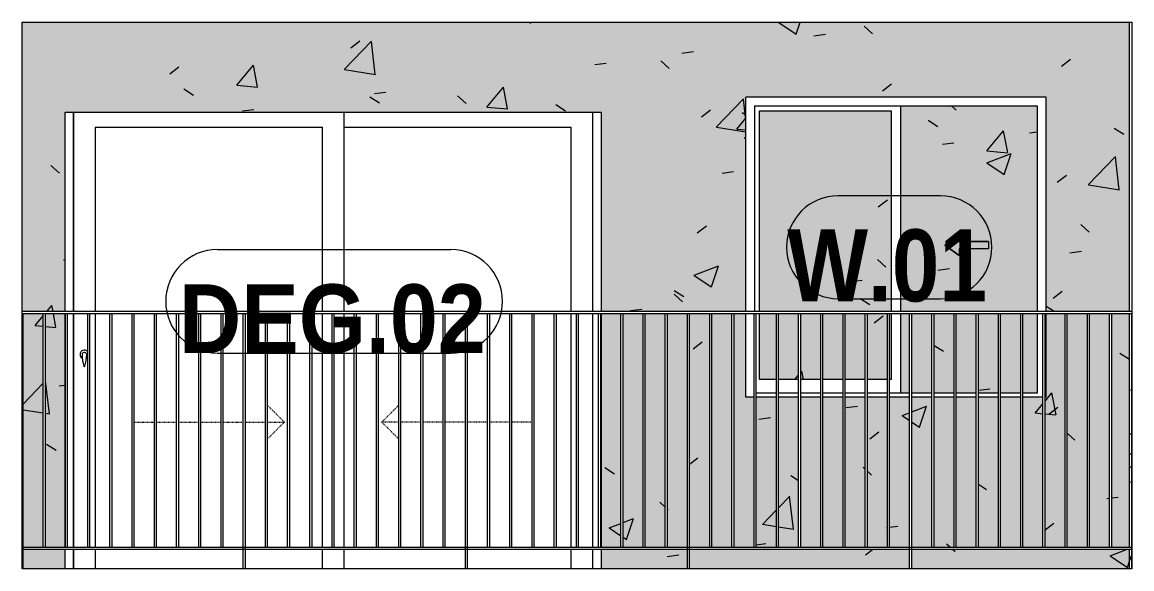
# Model space of a CAD drawing. Header units: millimetres. Extents: x -134153 to 99383, y -5233 to 35400.
# Drawn here: x 30759 to 35934, y 5800 to 8350 of the extents above; entities that cross this region are included whole.
import ezdxf

# ---------------------------------------------------------------- set-up
doc = ezdxf.new("R2010")
doc.units = ezdxf.units.MM
doc.linetypes.add('1 NÉT CALL OUT', pattern=[6, 3, -3])
doc.linetypes.add('Dash', pattern=[6, 3, -3])
for name, color, linetype, lineweight in [('0-2', 250, 'Continuous', 5), ('A-DETL-GENF', 92, 'Continuous', 9), ('A-DETL-GENF-1', 92, '1 NÉT CALL OUT', 9), ('A-DOOR', 31, 'Continuous', 9), ('A-DOOR-FRAM', 31, 'Continuous', 9), ('A-DOOR-HDLN', 31, 'Dash', 9), ('A-DOOR-IDEN', 31, 'Continuous', 9), ('A-FLOR-HRAL', 11, 'Continuous', 9), ('A-GLAZ', 151, 'Continuous', 9), ('A-GLAZ-3', 7, '1 NÉT CALL OUT', 9), ('A-GLAZ-IDEN', 152, 'Continuous', 9), ('A-WALL', 113, 'Continuous', 9), ('A-WALL-PATT-1', 9, 'Continuous', 9), ('I-WALL-1', 7, 'Continuous', 9)]:
    doc.layers.add(name, color=color, linetype=linetype, lineweight=lineweight)
doc.styles.add('Arial_B_1', font='arialbd_0.ttf', dxfattribs={"width": 0.85, "height": 336})
doc.styles.add('Arial_B_2', font='arialbd_0.ttf', dxfattribs={"width": 0.9, "height": 320})
pattern_1 = [(50, (82572.6, 0), (1165.98, -102.01), [121.92, -1341.12]), (355, (82572.6, 0), (-225.55, 1222.76), [97.54, -1072.9]), (100.451, (82669.8, -8.5), (940.43, 1120.75), [103.62, -1139.78]), (46.184, (82572.6, 325.1), (1734.9, -269.07), [182.88, -2011.68]), (96.636, (82717.2, 302.7), (1519.38, 1583.54), [155.42, -1709.66]), (351.184, (82572.6, 325.1), (1519.4, 1583.52), [146.3, -1609.34]), (21, (82735.2, 243.8), (970.33, -654.5), [121.92, -1341.12]), (326, (82735.2, 243.8), (395.53, 1178.8), [97.54, -1072.9]), (71.451, (82816, 189.3), (1365.87, 524.296), [103.62, -1139.78]), (37.5, (82572.62, 0), (19.767, 541.153), [53.645, -1006.246, 53.645, -1035.507, -1076.96]), (37.5, (82572.62, 0), (19.767, 541.153), [-2149.043, 53.645, -1023.315]), (7.5, (82572.6, 0), (427.646, 641.156), [53.645, -567.334, 53.645, -981.862, -410.464]), (7.5, (82572.6, 0), (427.646, 641.156), [-1656.486, 53.645, -356.82]), (327.5, (82210.1, 0), (867.782, -36.665), [53.645, -352.755, 53.645, -1214.323, -1682.496]), (327.5, (82210.1, 0), (867.782, -36.665), [-1674.37, 53.645, -1628.85]), (317.5, (82047.56, 0), (948.028, 162.73), [53.645, -474.675, 53.645, -788.416, -1194.816]), (317.5, (82047.56, 0), (948.028, 162.73), [-1370.38, 53.645, -1141.17])]
pattern_2 = [(37.5, (82572.62, 0), (-5.1206, 156.6122), [5.364, -118.181, 5.364, -132.812, -132.08]), (37.5, (82572.62, 0), (-5.1206, 156.6122), [-261.722, 5.364, -126.716]), (7.5, (82572.62, 0), (143.847, 229.3842), [5.364, -61.285, 5.364, -105.989, -42.672]), (7.5, (82572.62, 0), (143.847, 229.3842), [-178.003, 5.364, -37.308]), (327.5, (82472.65, 0), (253.1176, 0.4601), [5.364, -35.276, 5.364, -140.94, -191.008]), (327.5, (82472.65, 0), (253.1176, 0.4601), [-186.944, 5.364, -185.644]), (317.5, (82472.65, 0), (244.338, 71.3376), [5.364, -14.956, 5.364, -90.546, -109.728]), (317.5, (82472.65, 0), (244.338, 71.3376), [-116.23, 5.364, -104.364])]

# ---------------------------------------------------------------- blocks, each defined once
blk = doc.blocks.new('NCV_TKTC_TANG 2_rvt-2-TKCS_MẶT ĐỨNG HƯỚNG NAM')
at = {"layer": 'A-WALL-PATT-1'}
h = blk.add_hatch(dxfattribs=at)
h.set_pattern_fill('FP_31', color=256, style=0, pattern_type=2)
h.set_pattern_definition(pattern_1)
h.paths.add_polyline_path([(74254.9, 5800), (74417.1, 5800), (74417.1, 5890), (73401.5, 5890), (73401.5, 5800), (74243.7, 5800)])
h.paths.add_polyline_path([(69257.5, 5800), (69452.6, 5800), (69452.6, 5890), (69257.5, 5890), (69257.5, 5800.4)])
h.paths.add_polyline_path([(72365.5, 5800), (73391.5, 5800), (73391.5, 5890), (72365.5, 5890)])
h.paths.add_polyline_path([(72355.5, 5800), (72355.5, 5890), (71952.6, 5890), (71952.6, 5800)])
h.paths.add_polyline_path([(72261.9, 5900), (72355.5, 5900), (72355.5, 6990), (72261.9, 6990), (72261.9, 6513.3)])
h.paths.add_polyline_path([(72365.5, 5900), (72459.1, 5900), (72459.1, 6990), (72365.5, 6990), (72365.5, 6513.3)])
h.paths.add_polyline_path([(72562.7, 5900), (72562.7, 6990), (72469.1, 6990), (72469.1, 5900)])
h.paths.add_polyline_path([(72572.7, 5900), (72666.3, 5900), (72666.3, 6600), (72627.6, 6600), (72627.6, 6990), (72572.7, 6990), (72572.7, 6513.3)])
h.paths.add_polyline_path([(74146.9, 5900), (74220.3, 5900), (74220.3, 6990), (74126.7, 6990), (74126.7, 5900)])
h.paths.add_polyline_path([(74116.7, 5900), (74116.7, 6990), (74027.6, 6990), (74027.6, 6600), (74023.1, 6600), (74023.1, 5900)])
h.paths.add_polyline_path([(73919.5, 5900), (74013.1, 5900), (74013.1, 6600), (73919.5, 6600), (73919.5, 6110.3)])
h.paths.add_polyline_path([(73909.5, 5900), (73909.5, 6600), (73815.9, 6600), (73815.9, 5900)])
h.paths.add_polyline_path([(73805.9, 5900), (73805.9, 6600), (73712.3, 6600), (73712.3, 5900)])
h.paths.add_polyline_path([(73702.3, 5900), (73702.3, 6600), (73608.7, 6600), (73608.7, 5900)])
h.paths.add_polyline_path([(72158.3, 5900), (72251.9, 5900), (72251.9, 6990), (72158.3, 6990), (72158.3, 6513.3)])
h.paths.add_polyline_path([(74347.6, 5900), (74417.1, 5900), (74417.1, 6990), (74333.9, 6990), (74333.9, 5900)])
h.paths.add_polyline_path([(73598.7, 5900), (73598.7, 6600), (73505.1, 6600), (73505.1, 5900)])
h.paths.add_polyline_path([(74323.9, 5900), (74323.9, 6990), (74230.3, 6990), (74230.3, 5900), (74243.7, 5900)])
h.paths.add_polyline_path([(72148.3, 5900), (72148.3, 6990), (72054.7, 6990), (72054.7, 5900)])
h.paths.add_polyline_path([(72044.7, 5900), (72044.7, 6990), (71952.6, 6990), (71952.6, 5900)])
h.paths.add_polyline_path([(73495.1, 5900), (73495.1, 6600), (73401.5, 6600), (73401.5, 5900)])
h.paths.add_polyline_path([(73391.5, 5900), (73390.2, 6600), (73297.9, 6600), (73297.9, 5900)])
h.paths.add_polyline_path([(73194.3, 5900), (73287.9, 5900), (73287.9, 6600), (73194.3, 6600), (73194.3, 6513.3)])
h.paths.add_polyline_path([(73184.3, 5900), (73184.3, 6600), (73090.7, 6600), (73090.7, 5900)])
h.paths.add_polyline_path([(73080.7, 5900), (73080.7, 6600), (72987.1, 6600), (72987.1, 5900)])
h.paths.add_polyline_path([(72977.1, 5900), (72977.1, 6600), (72883.5, 6600), (72883.5, 5900)])
h.paths.add_polyline_path([(72873.5, 5900), (72873.5, 6600), (72779.9, 6600), (72779.9, 5900)])
h.paths.add_polyline_path([(72769.9, 5900), (72769.9, 6600), (72676.3, 6600), (72676.3, 5900)])
h.paths.add_polyline_path([(69257.5, 5900), (69351.1, 5900), (69351.1, 6990), (69257.5, 6990), (69257.5, 6513.3)])
h.paths.add_polyline_path([(69361.1, 5900), (69452.6, 5900), (69452.6, 6990), (69361.1, 6990), (69361.1, 6513.3)])
h.paths.add_polyline_path([(73919.5, 6619), (73986.6, 6619), (73986.6, 6990), (73919.5, 6990)])
h.paths.add_polyline_path([(73909.5, 6619), (73909.5, 6990), (73815.9, 6990), (73815.9, 6619)])
h.paths.add_polyline_path([(73805.9, 6619), (73805.9, 6990), (73712.3, 6990), (73712.3, 6619)])
h.paths.add_polyline_path([(73401.5, 6619), (73495.1, 6619), (73495.1, 6990), (73401.5, 6990), (73401.5, 6682.5)])
h.paths.add_polyline_path([(73391.5, 6619), (73391.5, 6990), (73349.8, 6990), (73349.8, 6619), (73369.6, 6619)])
h.paths.add_polyline_path([(73702.3, 6619), (73702.3, 6990), (73608.7, 6990), (73608.7, 6619)])
h.paths.add_polyline_path([(73598.7, 6619), (73598.7, 6990), (73505.1, 6990), (73505.1, 6619)])
h.paths.add_polyline_path([(72769.9, 6682.5), (72769.9, 6990), (72691.1, 6990), (72691.1, 6682.5)])
h.paths.add_polyline_path([(72779.9, 6682.5), (72873.5, 6682.5), (72873.5, 6990), (72779.9, 6990)])
h.paths.add_polyline_path([(72883.5, 6682.5), (72977.1, 6682.5), (72977.1, 6990), (72883.5, 6990)])
h.paths.add_polyline_path([(73080.7, 6682.5), (73080.7, 6990), (72987.1, 6990), (72987.1, 6682.5)])
h.paths.add_polyline_path([(73305.3, 6682.5), (73305.3, 6990), (73297.9, 6990), (73297.9, 6682.5), (73301, 6682.5)])
h.paths.add_polyline_path([(73194.3, 6682.5), (73287.9, 6682.5), (73287.9, 6990), (73194.3, 6990), (73194.3, 6781.2)])
h.paths.add_polyline_path([(73090.7, 6682.5), (73184.3, 6682.5), (73184.3, 6990), (73090.7, 6989.2), (73090.7, 6877.1)])
h.paths.add_polyline_path([(74027.6, 7000), (74417.1, 7000), (74417.1, 8350), (69252.6, 8350), (69252.6, 7000), (69452.6, 7000), (69452.6, 7930), (71952.6, 7930), (71952.6, 7000), (72627.6, 7000), (72627.6, 8000), (74027.6, 8000), (74027.6, 7617.5)])
h.paths.add_polyline_path([(73555.3, 7000), (73986.6, 7000), (73986.6, 7959.1), (73349.8, 7959.1), (73349.8, 7000), (73450.4, 7000)])
h.paths.add_polyline_path([(72691.1, 7000), (73305.3, 7000), (73305.3, 7936.5), (72691.1, 7936.5), (72691.1, 7246.8)])
h.paths.add_polyline_path([(73623.1, 7262.1), (73555.3, 7309.5), (73623.1, 7357), (73623.1, 7326.5), (73758.5, 7326.5), (73758.5, 7292.6), (73623.1, 7292.6)])
h = blk.add_hatch(dxfattribs=at)
h.set_pattern_fill('FP_32', color=256, style=0, pattern_type=2)
h.set_pattern_definition(pattern_2)
h.paths.add_polyline_path([(74254.9, 5800), (74417.1, 5800), (74417.1, 5890), (73401.5, 5890), (73401.5, 5800), (74243.7, 5800)])
h.paths.add_polyline_path([(69257.5, 5800), (69452.6, 5800), (69452.6, 5890), (69257.5, 5890), (69257.5, 5800.4)])
h.paths.add_polyline_path([(72365.5, 5800), (73391.5, 5800), (73391.5, 5890), (72365.5, 5890)])
h.paths.add_polyline_path([(72355.5, 5800), (72355.5, 5890), (71952.6, 5890), (71952.6, 5800)])
h.paths.add_polyline_path([(72261.9, 5900), (72355.5, 5900), (72355.5, 6990), (72261.9, 6990), (72261.9, 6513.3)])
h.paths.add_polyline_path([(72365.5, 5900), (72459.1, 5900), (72459.1, 6990), (72365.5, 6990), (72365.5, 6513.3)])
h.paths.add_polyline_path([(72562.7, 5900), (72562.7, 6990), (72469.1, 6990), (72469.1, 5900)])
h.paths.add_polyline_path([(72572.7, 5900), (72666.3, 5900), (72666.3, 6600), (72627.6, 6600), (72627.6, 6990), (72572.7, 6990), (72572.7, 6513.3)])
h.paths.add_polyline_path([(74146.9, 5900), (74220.3, 5900), (74220.3, 6990), (74126.7, 6990), (74126.7, 5900)])
h.paths.add_polyline_path([(74116.7, 5900), (74116.7, 6990), (74027.6, 6990), (74027.6, 6600), (74023.1, 6600), (74023.1, 5900)])
h.paths.add_polyline_path([(73919.5, 5900), (74013.1, 5900), (74013.1, 6600), (73919.5, 6600), (73919.5, 6110.3)])
h.paths.add_polyline_path([(73909.5, 5900), (73909.5, 6600), (73815.9, 6600), (73815.9, 5900)])
h.paths.add_polyline_path([(73805.9, 5900), (73805.9, 6600), (73712.3, 6600), (73712.3, 5900)])
h.paths.add_polyline_path([(73702.3, 5900), (73702.3, 6600), (73608.7, 6600), (73608.7, 5900)])
h.paths.add_polyline_path([(72158.3, 5900), (72251.9, 5900), (72251.9, 6990), (72158.3, 6990), (72158.3, 6513.3)])
h.paths.add_polyline_path([(74347.6, 5900), (74417.1, 5900), (74417.1, 6990), (74333.9, 6990), (74333.9, 5900)])
h.paths.add_polyline_path([(73598.7, 5900), (73598.7, 6600), (73505.1, 6600), (73505.1, 5900)])
h.paths.add_polyline_path([(74323.9, 5900), (74323.9, 6990), (74230.3, 6990), (74230.3, 5900), (74243.7, 5900)])
h.paths.add_polyline_path([(72148.3, 5900), (72148.3, 6990), (72054.7, 6990), (72054.7, 5900)])
h.paths.add_polyline_path([(72044.7, 5900), (72044.7, 6990), (71952.6, 6990), (71952.6, 5900)])
h.paths.add_polyline_path([(73495.1, 5900), (73495.1, 6600), (73401.5, 6600), (73401.5, 5900)])
h.paths.add_polyline_path([(73391.5, 5900), (73390.2, 6600), (73297.9, 6600), (73297.9, 5900)])
h.paths.add_polyline_path([(73194.3, 5900), (73287.9, 5900), (73287.9, 6600), (73194.3, 6600), (73194.3, 6513.3)])
h.paths.add_polyline_path([(73184.3, 5900), (73184.3, 6600), (73090.7, 6600), (73090.7, 5900)])
h.paths.add_polyline_path([(73080.7, 5900), (73080.7, 6600), (72987.1, 6600), (72987.1, 5900)])
h.paths.add_polyline_path([(72977.1, 5900), (72977.1, 6600), (72883.5, 6600), (72883.5, 5900)])
h.paths.add_polyline_path([(72873.5, 5900), (72873.5, 6600), (72779.9, 6600), (72779.9, 5900)])
h.paths.add_polyline_path([(72769.9, 5900), (72769.9, 6600), (72676.3, 6600), (72676.3, 5900)])
h.paths.add_polyline_path([(69257.5, 5900), (69351.1, 5900), (69351.1, 6990), (69257.5, 6990), (69257.5, 6513.3)])
h.paths.add_polyline_path([(69361.1, 5900), (69452.6, 5900), (69452.6, 6990), (69361.1, 6990), (69361.1, 6513.3)])
h.paths.add_polyline_path([(73919.5, 6619), (73986.6, 6619), (73986.6, 6990), (73919.5, 6990)])
h.paths.add_polyline_path([(73909.5, 6619), (73909.5, 6990), (73815.9, 6990), (73815.9, 6619)])
h.paths.add_polyline_path([(73805.9, 6619), (73805.9, 6990), (73712.3, 6990), (73712.3, 6619)])
h.paths.add_polyline_path([(73401.5, 6619), (73495.1, 6619), (73495.1, 6990), (73401.5, 6990), (73401.5, 6682.5)])
h.paths.add_polyline_path([(73391.5, 6619), (73391.5, 6990), (73349.8, 6990), (73349.8, 6619), (73369.6, 6619)])
h.paths.add_polyline_path([(73702.3, 6619), (73702.3, 6990), (73608.7, 6990), (73608.7, 6619)])
h.paths.add_polyline_path([(73598.7, 6619), (73598.7, 6990), (73505.1, 6990), (73505.1, 6619)])
h.paths.add_polyline_path([(72769.9, 6682.5), (72769.9, 6990), (72691.1, 6990), (72691.1, 6682.5)])
h.paths.add_polyline_path([(72779.9, 6682.5), (72873.5, 6682.5), (72873.5, 6990), (72779.9, 6990)])
h.paths.add_polyline_path([(72883.5, 6682.5), (72977.1, 6682.5), (72977.1, 6990), (72883.5, 6990)])
h.paths.add_polyline_path([(73080.7, 6682.5), (73080.7, 6990), (72987.1, 6990), (72987.1, 6682.5)])
h.paths.add_polyline_path([(73305.3, 6682.5), (73305.3, 6990), (73297.9, 6990), (73297.9, 6682.5), (73301, 6682.5)])
h.paths.add_polyline_path([(73194.3, 6682.5), (73287.9, 6682.5), (73287.9, 6990), (73194.3, 6990), (73194.3, 6781.2)])
h.paths.add_polyline_path([(73090.7, 6682.5), (73184.3, 6682.5), (73184.3, 6990), (73090.7, 6989.2), (73090.7, 6877.1)])
h.paths.add_polyline_path([(74027.6, 7000), (74417.1, 7000), (74417.1, 8350), (69252.6, 8350), (69252.6, 7000), (69452.6, 7000), (69452.6, 7930), (71952.6, 7930), (71952.6, 7000), (72627.6, 7000), (72627.6, 8000), (74027.6, 8000), (74027.6, 7617.5)])
h.paths.add_polyline_path([(73555.3, 7000), (73986.6, 7000), (73986.6, 7959.1), (73349.8, 7959.1), (73349.8, 7000), (73450.4, 7000)])
h.paths.add_polyline_path([(72691.1, 7000), (73305.3, 7000), (73305.3, 7936.5), (72691.1, 7936.5), (72691.1, 7246.8)])
h.paths.add_polyline_path([(73623.1, 7262.1), (73555.3, 7309.5), (73623.1, 7357), (73623.1, 7326.5), (73758.5, 7326.5), (73758.5, 7292.6), (73623.1, 7292.6)])
h = blk.add_hatch(dxfattribs=at)
h.set_pattern_fill('FP_31', color=256, style=0, pattern_type=2)
h.set_pattern_definition(pattern_1)
h.paths.add_polyline_path([(74417.1, 5800), (74427.1, 5800.6), (74427.1, 5890), (74417.1, 5890), (74417.1, 5813.1)])
h.paths.add_polyline_path([(74427.1, 5900), (74427.1, 6990), (74417.1, 6990), (74417.6, 5900)])
h.paths.add_polyline_path([(74417.1, 7000), (74427.1, 7000), (74425.7, 8350), (74417.1, 8350), (74417.1, 7617.5)])
h = blk.add_hatch(dxfattribs=at)
h.set_pattern_fill('FP_32', color=256, style=0, pattern_type=2)
h.set_pattern_definition(pattern_2)
h.paths.add_polyline_path([(74417.1, 5800), (74427.1, 5800.6), (74427.1, 5890), (74417.1, 5890), (74417.1, 5813.1)])
h.paths.add_polyline_path([(74427.1, 5900), (74427.1, 6990), (74417.1, 6990), (74417.6, 5900)])
h.paths.add_polyline_path([(74417.1, 7000), (74427.1, 7000), (74425.7, 8350), (74417.1, 8350), (74417.1, 7617.5)])
at = {"layer": 'I-WALL-1'}
for p, q in [((74417.1, 7000), (74417.1, 8350)), ((74427.1, 8350), (74427.1, 7000)), ((69452.6, 7000), (69452.6, 7930)), ((69452.6, 7930), (71952.6, 7930)), ((71952.6, 7930), (71952.6, 7000)), ((69452.6, 5900), (69452.6, 6990)), ((71952.6, 6990), (71952.6, 5900)), ((74417.1, 5900), (74417.1, 6990)), ((74427.1, 6990), (74427.1, 5900)), ((69452.6, 5800), (69452.6, 5890)), ((71952.6, 5890), (71952.6, 5800)), ((74417.1, 5800), (74417.1, 5890)), ((74427.1, 5890), (74427.1, 5800))]:
    blk.add_line(p, q, dxfattribs=at)
blk = doc.blocks.new('1_FAMILY RVT - W01-WxH 1400x1400xmm-411185-TKCS_MẶT ĐỨNG HƯỚNG NAM')
at = {"layer": 'A-DETL-GENF-1'}
blk.add_hatch(color=256, dxfattribs=at).paths.add_polyline_path([(73623.1, 10662.1), (73623.1, 10692.6), (73758.5, 10692.6), (73758.5, 10726.5), (73623.1, 10726.5), (73623.1, 10757), (73555.3, 10709.5)])
at = {"layer": 'A-DETL-GENF'}
for p, q in [((73555.3, 10709.5), (73623.1, 10757)), ((73555.3, 10709.5), (73623.1, 10757)), ((73623.1, 10757), (73623.1, 10726.5)), ((73623.1, 10757), (73623.1, 10726.5)), ((73758.5, 10726.5), (73623.1, 10726.5)), ((73623.1, 10726.5), (73758.5, 10726.5)), ((73758.5, 10726.5), (73758.5, 10692.6)), ((73758.5, 10726.5), (73758.5, 10692.6)), ((73555.3, 10709.5), (73623.1, 10662.1)), ((73623.1, 10662.1), (73555.3, 10709.5)), ((73623.1, 10692.6), (73623.1, 10662.1)), ((73758.5, 10692.6), (73623.1, 10692.6)), ((73623.1, 10692.6), (73623.1, 10662.1)), ((73758.5, 10692.6), (73623.1, 10692.6))]:
    blk.add_line(p, q, dxfattribs=at)
at = {"layer": 'A-GLAZ'}
for p, q in [((74027.6, 11400), (72627.6, 11400)), ((72627.6, 10400), (72627.6, 11400)), ((74027.6, 10400), (74027.6, 11400)), ((72668.5, 11359.1), (72668.5, 10400)), ((72668.5, 11359.1), (73986.6, 11359.1)), ((72691.1, 11336.5), (73305.3, 11336.5)), ((72691.1, 10400), (72691.1, 11336.5)), ((73305.3, 11336.5), (73305.3, 10400)), ((73349.8, 10400), (73349.8, 11359.1)), ((73986.6, 11359.1), (73986.6, 10400)), ((72627.6, 10000), (72627.6, 10390)), ((72691.1, 10082.6), (72691.1, 10390)), ((73305.3, 10390), (73305.3, 10082.6)), ((73349.8, 10019), (73349.8, 10390)), ((73986.6, 10390), (73986.6, 10019)), ((74027.6, 10000), (74027.6, 10390)), ((72769.9, 10082.6), (72691.1, 10082.6)), ((72873.5, 10082.6), (72779.9, 10082.6)), ((72977.1, 10082.6), (72883.5, 10082.6)), ((73080.7, 10082.6), (72987.1, 10082.6)), ((73184.3, 10082.6), (73090.7, 10082.6)), ((73287.9, 10082.6), (73194.3, 10082.6)), ((73305.3, 10082.6), (73297.9, 10082.6)), ((72666.3, 10000), (72627.6, 10000)), ((72769.9, 10019), (72676.3, 10019)), ((72769.9, 10000), (72676.3, 10000)), ((72873.5, 10019), (72779.9, 10019)), ((72873.5, 10000), (72779.9, 10000)), ((72977.1, 10019), (72883.5, 10019)), ((72977.1, 10000), (72883.5, 10000)), ((73080.7, 10019), (72987.1, 10019)), ((73080.7, 10000), (72987.1, 10000)), ((73184.3, 10019), (73090.7, 10019)), ((73184.3, 10000), (73090.7, 10000)), ((73287.9, 10019), (73194.3, 10019)), ((73287.9, 10000), (73194.3, 10000)), ((73391.5, 10019), (73297.9, 10019)), ((73391.5, 10000), (73297.9, 10000)), ((73495.1, 10019), (73401.5, 10019)), ((73495.1, 10000), (73401.5, 10000)), ((73598.7, 10019), (73505.1, 10019)), ((73598.7, 10000), (73505.1, 10000)), ((73702.3, 10019), (73608.7, 10019)), ((73702.3, 10000), (73608.7, 10000)), ((73805.9, 10019), (73712.3, 10019)), ((73805.9, 10000), (73712.3, 10000)), ((73909.5, 10019), (73815.9, 10019)), ((73909.5, 10000), (73815.9, 10000)), ((73986.6, 10019), (73919.5, 10019)), ((74013.1, 10000), (73919.5, 10000)), ((74027.6, 10000), (74023.1, 10000))]:
    blk.add_line(p, q, dxfattribs=at)
blk = doc.blocks.new('DEG_02-DEG_03 - DEG_02-2500x2400mm-CỬA ĐI 02 CÁNH TRƯỢT-V283-TKCS_MẶT ĐỨNG HƯỚNG NAM')
at = {"layer": 'A-DOOR'}
for p, q in [((69492.6, 7000), (69492.6, 7930)), ((70752.6, 7930), (70752.6, 7000)), ((69592.6, 7860), (70652.6, 7860)), ((69592.6, 7860), (69592.6, 7000)), ((70652.6, 7000), (70652.6, 7860)), ((70752.6, 7860), (71812.6, 7860)), ((71812.6, 7000), (71812.6, 7860)), ((69492.6, 5900), (69492.6, 6990)), ((69592.6, 6990), (69592.6, 5900)), ((70652.6, 5900), (70652.6, 6990)), ((70752.6, 6990), (70752.6, 5900)), ((71812.6, 5900), (71812.6, 6990)), ((69492.6, 5800), (69492.6, 5890)), ((69592.6, 5890), (69592.6, 5800)), ((70652.6, 5800), (70652.6, 5890)), ((70752.6, 5890), (70752.6, 5800)), ((71812.6, 5800), (71812.6, 5890))]:
    blk.add_line(p, q, dxfattribs=at)
at = {"layer": 'A-DOOR', "flags": 128}
blk.add_lwpolyline([(69544.1, 6808.7), (69544.1, 6808.7), (69544, 6808.7), (69544, 6808.7), (69544, 6808.7), (69544, 6808.7), (69544, 6808.7), (69544, 6808.7), (69543.9, 6808.7), (69543.9, 6808.7), (69543.9, 6808.7), (69543.9, 6808.7), (69543.8, 6808.7), (69543.8, 6808.7), (69543.8, 6808.7), (69543.7, 6808.7), (69543.7, 6808.7), (69543.7, 6808.7), (69543.6, 6808.7), (69543.6, 6808.7), (69543.5, 6808.7), (69543.5, 6808.7), (69543.4, 6808.7), (69543.4, 6808.7), (69543.3, 6808.7), (69543.3, 6808.7), (69543.2, 6808.7), (69543.2, 6808.7), (69543.1, 6808.7), (69543.1, 6808.7), (69543, 6808.7), (69542.9, 6808.7), (69542.9, 6808.7), (69542.8, 6808.7), (69542.8, 6808.7), (69542.7, 6808.7), (69542.6, 6808.7), (69542.6, 6808.7), (69542.5, 6808.7), (69542.5, 6808.7), (69542.4, 6808.7), (69542.3, 6808.7), (69542.3, 6808.7), (69542.2, 6808.7), (69542.2, 6808.7), (69542.1, 6808.7), (69542.1, 6808.7), (69542, 6808.7), (69541.9, 6808.7), (69541.9, 6808.7), (69541.8, 6808.7), (69541.8, 6808.7), (69541.7, 6808.7), (69541.7, 6808.7), (69541.6, 6808.7), (69541.6, 6808.7), (69541.5, 6808.7), (69541.5, 6808.7), (69541.5, 6808.7), (69541.4, 6808.7), (69541.4, 6808.7), (69541.3, 6808.7), (69541.3, 6808.7), (69541.3, 6808.7), (69541.2, 6808.7), (69541.2, 6808.7), (69541.2, 6808.7), (69541.2, 6808.7), (69541.2, 6808.7), (69541.1, 6808.7), (69541.1, 6808.7), (69541.1, 6808.7), (69541.1, 6808.7), (69541.1, 6808.7), (69541.1, 6808.7), (69541.1, 6808.7)], dxfattribs=at)
at = {"layer": 'A-DOOR'}
for centre, radius, start, end in [((69542.6, 6800), 20, 37.5125, 180), ((69542.6, 6800), 20, 180, 240), ((69541.1, 6799.2), 9.45, 90, 180), ((69696.4, 6799.2), 164.8, 180, 199.134), ((69544.1, 6799.2), 9.45, 0, 90), ((69388.8, 6799.2), 164.8, 340.866, 0), ((69542.6, 6800), 20, 300, 322.4875), ((69542.9, 6746), 2.34, 199.134, 261.031), ((69542.2, 6746), 2.34, 278.969, 340.866)]:
    blk.add_arc(centre, radius, start, end, dxfattribs=at)
at = {"layer": 'A-DOOR-FRAM'}
for p, q in [((69492.6, 7930), (69492.6, 7000)), ((71912.6, 7930), (71912.6, 7000)), ((69492.6, 6990), (69492.6, 5900)), ((71912.6, 6990), (71912.6, 5900)), ((69492.6, 5890), (69492.6, 5800)), ((71912.6, 5890), (71912.6, 5800))]:
    blk.add_line(p, q, dxfattribs=at)
at = {"layer": 'A-DOOR-HDLN'}
for p, q in [((70475.3, 6484.2), (70397.1, 6562.5)), ((70929.8, 6484.2), (71008.7, 6563.1)), ((69775.5, 6484.2), (69869.1, 6484.2)), ((69879.1, 6484.2), (69972.7, 6484.2)), ((69982.7, 6484.2), (70076.3, 6484.2)), ((70086.3, 6484.2), (70179.9, 6484.2)), ((70189.9, 6484.2), (70283.5, 6484.2)), ((70293.5, 6484.2), (70387.1, 6484.2)), ((70475.3, 6484.2), (70397.1, 6406)), ((70397.1, 6484.2), (70475.3, 6484.2)), ((70929.8, 6484.2), (71008.7, 6405.3)), ((71008.7, 6484.2), (70929.8, 6484.2)), ((71112.3, 6484.2), (71018.7, 6484.2)), ((71215.9, 6484.2), (71122.3, 6484.2)), ((71319.5, 6484.2), (71225.9, 6484.2)), ((71423.1, 6484.2), (71329.5, 6484.2)), ((71526.7, 6484.2), (71433.1, 6484.2)), ((71630.3, 6484.2), (71536.7, 6484.2))]:
    blk.add_line(p, q, dxfattribs=at)
blk = doc.blocks.new('Railing - 10mm-1251313-TKCS_MẶT ĐỨNG HƯỚNG NAM')
at = {"layer": 'A-FLOR-HRAL'}
for p, q in [((52620.064287, 5900), (52620.064287, 6990)), ((52630.064287, 5900), (52630.064287, 6990))]:
    blk.add_line(p, q, dxfattribs=at)
blk = doc.blocks.new('Railing - 50 x 10mm-1251315-TKCS_MẶT ĐỨNG HƯỚNG NAM')
at = {"layer": 'A-FLOR-HRAL'}
for p, q in [((51697.564287, 5800), (51697.564287, 6990)), ((51707.564287, 6990), (51697.564287, 6990)), ((51707.564287, 5800), (51707.564287, 6990))]:
    blk.add_line(p, q, dxfattribs=at)
blk = doc.blocks.new('Railing - 50 x 10mm-V291-TKCS_MẶT ĐỨNG HƯỚNG NAM')
at = {"layer": 'A-FLOR-HRAL'}
blk.add_line((74427.5, 5800), (74427.5, 6990), dxfattribs=at)
blk = doc.blocks.new('Railing - 50 x 10mm-V292-TKCS_MẶT ĐỨNG HƯỚNG NAM')
at = {"layer": 'A-FLOR-HRAL'}
for p, q in [((69257.5, 6990), (69252.6, 6990)), ((69257.5, 5799.8), (69257.5, 6990))]:
    blk.add_line(p, q, dxfattribs=at)
blk = doc.blocks.new('Railing - Railing-1267716-TKCS_MẶT ĐỨNG HƯỚNG NAM')
at = {"layer": 'A-FLOR-HRAL'}
for p, q in [((69252.6, 5900), (74427.6, 5900)), ((74427.6, 5890), (69252.6, 5890))]:
    blk.add_line(p, q, dxfattribs=at)
for name, p in [('Railing - 50 x 10mm-V292-TKCS_MẶT ĐỨNG HƯỚNG NAM', (0, 0)), ('Railing - 10mm-1251313-TKCS_MẶT ĐỨNG HƯỚNG NAM', (16731, 0)), ('Railing - 10mm-1251313-TKCS_MẶT ĐỨNG HƯỚNG NAM', (16834.6, 0)), ('Railing - 10mm-1251313-TKCS_MẶT ĐỨNG HƯỚNG NAM', (16938.2, 0)), ('Railing - 10mm-1251313-TKCS_MẶT ĐỨNG HƯỚNG NAM', (17041.8, 0)), ('Railing - 10mm-1251313-TKCS_MẶT ĐỨNG HƯỚNG NAM', (17145.4, 0)), ('Railing - 10mm-1251313-TKCS_MẶT ĐỨNG HƯỚNG NAM', (17249, 0)), ('Railing - 10mm-1251313-TKCS_MẶT ĐỨNG HƯỚNG NAM', (17352.6, 0)), ('Railing - 10mm-1251313-TKCS_MẶT ĐỨNG HƯỚNG NAM', (17456.2, 0)), ('Railing - 10mm-1251313-TKCS_MẶT ĐỨNG HƯỚNG NAM', (17559.8, 0)), ('Railing - 50 x 10mm-1251315-TKCS_MẶT ĐỨNG HƯỚNG NAM', (18585.9, 0)), ('Railing - 10mm-1251313-TKCS_MẶT ĐỨNG HƯỚNG NAM', (17767, 0)), ('Railing - 10mm-1251313-TKCS_MẶT ĐỨNG HƯỚNG NAM', (17870.6, 0)), ('Railing - 10mm-1251313-TKCS_MẶT ĐỨNG HƯỚNG NAM', (17974.2, 0)), ('Railing - 10mm-1251313-TKCS_MẶT ĐỨNG HƯỚNG NAM', (18077.8, 0)), ('Railing - 10mm-1251313-TKCS_MẶT ĐỨNG HƯỚNG NAM', (18181.4, 0)), ('Railing - 10mm-1251313-TKCS_MẶT ĐỨNG HƯỚNG NAM', (18285, 0)), ('Railing - 10mm-1251313-TKCS_MẶT ĐỨNG HƯỚNG NAM', (18388.6, 0)), ('Railing - 10mm-1251313-TKCS_MẶT ĐỨNG HƯỚNG NAM', (18492.2, 0)), ('Railing - 10mm-1251313-TKCS_MẶT ĐỨNG HƯỚNG NAM', (18595.8, 0)), ('Railing - 50 x 10mm-1251315-TKCS_MẶT ĐỨNG HƯỚNG NAM', (19621.9, 0)), ('Railing - 10mm-1251313-TKCS_MẶT ĐỨNG HƯỚNG NAM', (18803, 0)), ('Railing - 10mm-1251313-TKCS_MẶT ĐỨNG HƯỚNG NAM', (18906.6, 0)), ('Railing - 10mm-1251313-TKCS_MẶT ĐỨNG HƯỚNG NAM', (19010.2, 0)), ('Railing - 10mm-1251313-TKCS_MẶT ĐỨNG HƯỚNG NAM', (19113.8, 0)), ('Railing - 10mm-1251313-TKCS_MẶT ĐỨNG HƯỚNG NAM', (19217.4, 0)), ('Railing - 10mm-1251313-TKCS_MẶT ĐỨNG HƯỚNG NAM', (19321, 0)), ('Railing - 10mm-1251313-TKCS_MẶT ĐỨNG HƯỚNG NAM', (19424.6, 0)), ('Railing - 10mm-1251313-TKCS_MẶT ĐỨNG HƯỚNG NAM', (19528.2, 0)), ('Railing - 10mm-1251313-TKCS_MẶT ĐỨNG HƯỚNG NAM', (19631.8, 0)), ('Railing - 50 x 10mm-1251315-TKCS_MẶT ĐỨNG HƯỚNG NAM', (20657.9, 0)), ('Railing - 10mm-1251313-TKCS_MẶT ĐỨNG HƯỚNG NAM', (19839, 0)), ('Railing - 10mm-1251313-TKCS_MẶT ĐỨNG HƯỚNG NAM', (19942.6, 0)), ('Railing - 10mm-1251313-TKCS_MẶT ĐỨNG HƯỚNG NAM', (20046.2, 0)), ('Railing - 10mm-1251313-TKCS_MẶT ĐỨNG HƯỚNG NAM', (20149.8, 0)), ('Railing - 10mm-1251313-TKCS_MẶT ĐỨNG HƯỚNG NAM', (20253.4, 0)), ('Railing - 10mm-1251313-TKCS_MẶT ĐỨNG HƯỚNG NAM', (20357, 0)), ('Railing - 10mm-1251313-TKCS_MẶT ĐỨNG HƯỚNG NAM', (20460.6, 0)), ('Railing - 10mm-1251313-TKCS_MẶT ĐỨNG HƯỚNG NAM', (20564.2, 0)), ('Railing - 10mm-1251313-TKCS_MẶT ĐỨNG HƯỚNG NAM', (20667.8, 0)), ('Railing - 50 x 10mm-1251315-TKCS_MẶT ĐỨNG HƯỚNG NAM', (21693.9, 0)), ('Railing - 10mm-1251313-TKCS_MẶT ĐỨNG HƯỚNG NAM', (20875, 0)), ('Railing - 10mm-1251313-TKCS_MẶT ĐỨNG HƯỚNG NAM', (20978.6, 0)), ('Railing - 10mm-1251313-TKCS_MẶT ĐỨNG HƯỚNG NAM', (21082.2, 0)), ('Railing - 10mm-1251313-TKCS_MẶT ĐỨNG HƯỚNG NAM', (21185.8, 0)), ('Railing - 10mm-1251313-TKCS_MẶT ĐỨNG HƯỚNG NAM', (21289.4, 0)), ('Railing - 10mm-1251313-TKCS_MẶT ĐỨNG HƯỚNG NAM', (21393, 0)), ('Railing - 10mm-1251313-TKCS_MẶT ĐỨNG HƯỚNG NAM', (21496.6, 0)), ('Railing - 10mm-1251313-TKCS_MẶT ĐỨNG HƯỚNG NAM', (21600.2, 0)), ('Railing - 10mm-1251313-TKCS_MẶT ĐỨNG HƯỚNG NAM', (21703.8, 0)), ('Railing - 50 x 10mm-V291-TKCS_MẶT ĐỨNG HƯỚNG NAM', (0, 0))]:
    blk.add_blockref(name, p)
blk = doc.blocks.new('Top Rail Type - Top Rail_Internal_-1267719-TKCS_MẶT ĐỨNG HƯỚNG NAM')
at = {"layer": 'A-FLOR-HRAL'}
for p, q in [((74427.564287, 7000), (69252.635618, 7000)), ((74427.564287, 6990), (69252.635618, 6990))]:
    blk.add_line(p, q, dxfattribs=at)
blk = doc.blocks.new('STN_Door Tag - STN_Door Tag-1788670-TKCS_MẶT ĐỨNG HƯỚNG NAM')
at = {"layer": 'A-DOOR-IDEN'}
for p, q in [((50538.4, 10689.1), (51626.5, 10689.1)), ((50538.4, 10206.1), (51626.5, 10206.1))]:
    blk.add_line(p, q, dxfattribs=at)
for centre, start, end in [((50538.4, 10447.6), 90, 270), ((51626.5, 10447.6), 270, 90)]:
    blk.add_arc(centre, 241.5, start, end, dxfattribs=at)
blk = doc.blocks.new('SSA-WINDOW TAG - 10-2062020-TKCS_MẶT ĐỨNG HƯỚNG NAM')
at = {"layer": 'A-GLAZ-IDEN'}
for p, q in [((43760.064287, 11140), (43282.564287, 11140)), ((43282.564287, 10660), (43760.064287, 10660))]:
    blk.add_line(p, q, dxfattribs=at)
for centre, start, end in [((43282.564287, 10900), 90, 270), ((43760.064287, 10900), 270, 90)]:
    blk.add_arc(centre, 240, start, end, dxfattribs=at)

msp = doc.modelspace()

# ---------------------------------------------------------------- linework, layer by layer
at = {"layer": 'A-WALL'}
for p, q in [((30758.9, 5800), (30758.9, 8350)), ((30758.9, 8350), (35933.9, 8350)), ((35933.9, 8350), (35933.9, 5800)), ((35933.9, 5800), (30758.9, 5800))]:
    msp.add_line(p, q, dxfattribs=at)

# ---------------------------------------------------------------- block references
at = {"layer": '0-2'}
msp.add_blockref('NCV_TKTC_TANG 2_rvt-2-TKCS_MẶT ĐỨNG HƯỚNG NAM', (-38493.7, 0), dxfattribs=at)
at = {"layer": 'A-DOOR'}
msp.add_blockref('DEG_02-DEG_03 - DEG_02-2500x2400mm-CỬA ĐI 02 CÁNH TRƯỢT-V283-TKCS_MẶT ĐỨNG HƯỚNG NAM', (-38493.7, 0), dxfattribs=at)
at = {"layer": 'A-DOOR-IDEN'}
msp.add_blockref('STN_Door Tag - STN_Door Tag-1788670-TKCS_MẶT ĐỨNG HƯỚNG NAM', (-18868.7, -3400), dxfattribs=at)
at = {"layer": 'A-FLOR-HRAL'}
for name in ['Top Rail Type - Top Rail_Internal_-1267719-TKCS_MẶT ĐỨNG HƯỚNG NAM', 'Railing - Railing-1267716-TKCS_MẶT ĐỨNG HƯỚNG NAM']:
    msp.add_blockref(name, (-38493.7, 0), dxfattribs=at)
at = {"layer": 'A-GLAZ-3'}
msp.add_blockref('1_FAMILY RVT - W01-WxH 1400x1400xmm-411185-TKCS_MẶT ĐỨNG HƯỚNG NAM', (-38493.7, -3400), dxfattribs=at)
at = {"layer": 'A-GLAZ-IDEN'}
msp.add_blockref('SSA-WINDOW TAG - 10-2062020-TKCS_MẶT ĐỨNG HƯỚNG NAM', (-8718.7, -3600), dxfattribs=at)

# ---------------------------------------------------------------- texts
at = {"layer": 'A-DOOR-IDEN', "insert": (32205.6, 6964.6), "char_height": 320, "width": 1467.36, "attachment_point": 5, "line_spacing_factor": 0.936439, "style": 'Arial_B_2'}
msp.add_mtext('\\pt7.2,14.4,21.6,28.8,36,43.2,50.4,57.6,64.8,72,79.2,86.4,93.6,100.8,108,115.2,122.4,129.6,136.8,144,151.2,158.4,165.6,172.8,180,187.2,194.4,201.6,208.8,216,223.2,230.4;DEG.02', dxfattribs=at)
at = {"layer": 'A-GLAZ-IDEN', "insert": (34792.6, 7212.7), "char_height": 336, "width": 962.88, "attachment_point": 5, "line_spacing_factor": 0.936439, "style": 'Arial_B_1'}
msp.add_mtext('\\pt6.80064,13.60128,20.39856,27.1992,33.99984,40.80048,47.60112,54.3984,61.19904,67.99968,74.80032,81.60096,88.4016,95.19888,101.99952,108.80016,115.6008,122.40144,129.19872,135.99936,142.8,149.60064,156.40128,163.19856,169.9992,176.79984,183.60048,190.40112,197.1984,203.99904,210.79968,217.60032;W.01', dxfattribs=at)

doc.saveas('drawing.dxf')
